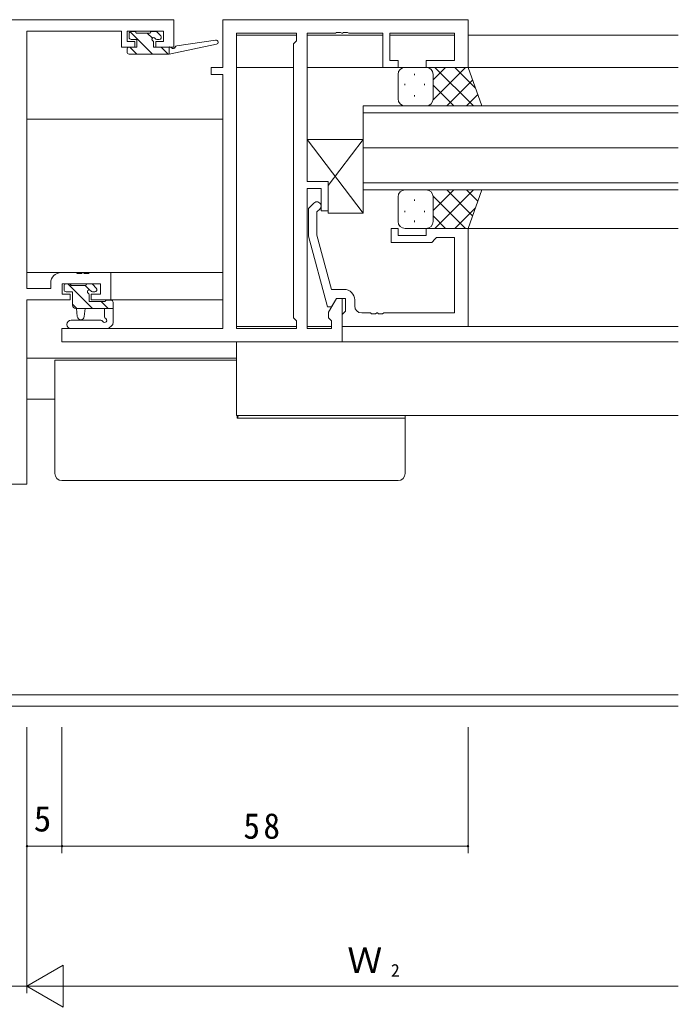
# Model space of a CAD drawing. Units: millimetres on the paper. Extents: x -420 to 373, y -297 to 267.
# Drawn here: x 136.3 to 230.3, y -18.7 to 122.3 of the extents above; entities that cross this region are included whole.
import ezdxf
from ezdxf.enums import TextEntityAlignment as Align

# ---------------------------------------------------------------- set-up
doc = ezdxf.new("R2010")
doc.units = ezdxf.units.MM
for name, color, linetype, lineweight in [('0-3_YKK_11', 7, 'Continuous', 9), ('0-4_YKK_12', 2, 'Continuous', 9), ('0-5_YKK_13', 4, 'Continuous', 9), ('0-6_YKK_D', 6, 'Continuous', 9)]:
    doc.layers.add(name, color=color, linetype=linetype, lineweight=lineweight)
doc.styles.add('ＭＳ ゴシック', font='')
doc.styles.get('ＭＳ ゴシック').set_extended_font_data('MS Gothic')

msp = doc.modelspace()

# ---------------------------------------------------------------- linework, layer by layer
at = {"layer": '0-3_YKK_11'}
for p, q in [((96.3, 122.317), (158.3, 122.317)), ((158.3, 122.317), (158.3, 118.417)), ((200.3, 122.317), (165.3, 122.317)), ((200.3, 115.517), (200.3, 122.317)), ((150.8, 120.687), (137.3, 120.687)), ((137.3, 120.687), (137.3, 83.947)), ((156.8, 120.687), (151.6, 120.687)), ((156.8, 119.217), (156.8, 120.687)), ((175.8, 120.387), (167.23, 120.387)), ((167.23, 120.387), (167.23, 78.247)), ((167.23, 120.387), (167.23, 78.247)), ((177.3, 99.217), (177.3, 120.387)), ((177.3, 120.387), (181.342, 120.387)), ((188.1, 120.387), (188.1, 115.517)), ((189.1, 116.517), (189.1, 120.387)), ((189.1, 120.387), (198.37, 120.387)), ((198.37, 120.387), (198.37, 116.517)), ((155.7, 119.217), (156.8, 119.217)), ((155.7, 118.417), (155.7, 119.217)), ((175.37, 79.747), (175.37, 118.887)), ((158.3, 118.417), (155.7, 118.417)), ((165.3, 114.517), (165.3, 78.247)), ((188.1, 115.517), (190.3, 115.517)), ((180.3, 99.217), (177.3, 99.217)), ((180.3, 95.017), (180.3, 99.217)), ((177.3, 78.247), (177.3, 98.217)), ((177.3, 98.217), (179.3, 98.217)), ((179.3, 98.217), (179.3, 95.017)), ((178.276, 96.141), (177.5, 95.365)), ((177.5, 95.365), (177.5, 91.42)), ((179.3, 95.017), (180.3, 95.017)), ((200.3, 78.516), (200.3, 92.516)), ((177.5, 91.42), (180.207, 81.317)), ((180.78, 83.816), (178.7, 91.578)), ((189.3, 90.517), (195.1, 90.517)), ((194.3, 91.516), (190.3, 91.516)), ((198.37, 91.216), (198.37, 80.446)), ((145.525, 86.097), (146.075, 86.097)), ((149.3, 86.217), (149.3, 82.317)), ((140.7, 83.947), (140.7, 84.717)), ((137.3, 83.947), (140.7, 83.947)), ((142.33, 84.587), (142.33, 83.117)), ((147.8, 84.587), (142.33, 84.587)), ((147.8, 83.117), (147.8, 84.587)), ((182.6, 83.816), (180.78, 83.816)), ((143.5, 82.317), (137.3, 82.317)), ((137.3, 82.317), (137.3, 56.017)), ((184.1, 81.446), (184.1, 82.316)), ((188.258, 80.446), (188.075, 80.326)), ((198.37, 80.446), (188.258, 80.446)), ((142.3, 78.247), (142.3, 76.317)), ((165.3, 78.247), (142.3, 78.247)), ((180.8, 78.247), (177.3, 78.247)), ((142.3, 76.317), (182.3, 76.317)), ((137.3, 56.017), (117.3, 56.017))]:
    msp.add_line(p, q, dxfattribs=at)
for points in [[(165.3, 122.317), (165.3, 115.517), (163.6, 115.517), (163.6, 114.517), (165.3, 114.517)], [(151.6, 120.687), (151.6, 119.217), (152.7, 119.217), (152.7, 118.417), (150.8, 118.417), (150.8, 120.687)], [(175.37, 118.887), (175.8, 119.317), (175.8, 120.387)], [(181.342, 120.387), (181.525, 120.507), (182.075, 120.507), (182.258, 120.387), (182.342, 120.387), (182.525, 120.507), (183.075, 120.507), (183.258, 120.387), (188.1, 120.387)], [(190.3, 115.517), (190.3, 116.517), (189.1, 116.517)], [(198.37, 116.517), (194.3, 116.517), (194.3, 115.517), (200.3, 115.517)], [(178.7, 91.578), (178.7, 94.868), (179.124, 95.292)], [(190.3, 91.516), (190.3, 92.516), (189.3, 92.516), (189.3, 90.517)], [(200.3, 92.516), (194.3, 92.516), (194.3, 91.516)], [(195.1, 90.517), (195.6, 91.017), (195.8, 91.216), (198.37, 91.216)], [(142.2, 86.217), (144.342, 86.217), (144.525, 86.097), (145.075, 86.097), (145.258, 86.217), (145.342, 86.217), (145.525, 86.097)], [(146.075, 86.097), (146.258, 86.217), (149.3, 86.217)], [(142.33, 83.117), (143.5, 83.117), (143.5, 82.317)], [(149.3, 82.317), (146.5, 82.317), (146.5, 83.117), (147.8, 83.117)], [(180.207, 81.317), (180.807, 81.317), (181.5, 82.516), (182.8, 82.516), (182.8, 80.716), (182.6, 80.516), (182.3, 80.216), (182.3, 78.516), (200.3, 78.516)], [(182.3, 76.317), (182.3, 82.517), (181.5, 82.517), (180.37, 80.56), (180.37, 79.747), (180.8, 79.317), (180.8, 78.247)], [(188.075, 80.326), (187.525, 80.326), (187.342, 80.446), (187.258, 80.446), (187.075, 80.326), (186.525, 80.326), (186.342, 80.446), (185.1, 80.446)], [(167.23, 78.247), (175.8, 78.247), (175.8, 79.317), (175.37, 79.747)]]:
    msp.add_lwpolyline(points, dxfattribs=at)
for centre, radius, start, end in [((178.7, 95.716), 0.6, 314.99998, 135), ((142.2, 84.717), 1.5, 90, 179.99998), ((182.6, 82.316), 1.5, 0, 89.99998), ((185.1, 81.446), 1, 180, 269.99998)]:
    msp.add_arc(centre, radius, start, end, dxfattribs=at)
at = {"layer": '0-4_YKK_12'}
for p, q in [((167.232, 120.117), (175.799, 120.117)), ((177.302, 120.117), (188.099, 120.117)), ((189.102, 120.117), (198.369, 120.117)), ((200.3, 120.117), (230.3, 120.117)), ((167.23, 115.517), (175.37, 115.517)), ((177.3, 115.517), (230.3, 115.517)), ((185.3, 104.016), (185.3, 110.016)), ((185.3, 110.016), (230.3, 110.016)), ((230.3, 109.016), (185.3, 109.016)), ((137.3, 108.117), (165.3, 108.117)), ((185.3, 104.016), (230.3, 104.016)), ((230.3, 104.016), (185.3, 104.016)), ((185.3, 98.016), (185.3, 104.016)), ((185.3, 99.016), (230.3, 99.016)), ((230.3, 98.016), (185.3, 98.016)), ((200, 92.517), (230.3, 92.517)), ((137.3, 86.217), (165.3, 86.217)), ((149, 82.317), (165.3, 82.317)), ((167.232, 78.517), (175.799, 78.517)), ((177.302, 78.517), (180.799, 78.517)), ((182.3, 78.517), (230.3, 78.517)), ((167.23, 76.317), (167.23, 65.817)), ((182, 76.317), (230.3, 76.317)), ((137.3, 74.017), (167.23, 74.017)), ((137.3, 68.138), (141.3, 68.138)), ((167.23, 65.817), (230.3, 65.817)), ((24.3, 25.947), (230.3, 25.947)), ((24.3, 24.317), (230.3, 24.317))]:
    msp.add_line(p, q, dxfattribs=at)
at = {"layer": '0-5_YKK_13'}
for p, q in [((151.9, 119.817), (151.9, 120.317)), ((152.07, 120.587), (155.24, 117.417)), ((152.2, 120.617), (152.7, 120.617)), ((152.9, 120.417), (154.9, 120.417)), ((154.485, 120.417), (155.216, 119.686)), ((155.1, 120.617), (155.7, 120.617)), ((155.912, 120.529), (156.412, 120.029)), ((153, 119.517), (152.2, 119.517)), ((153, 118.417), (153, 119.517)), ((155.4, 119.056), (155.4, 118.417)), ((156.2, 119.517), (155.861, 119.517)), ((157.598, 117.417), (164.359, 118.823)), ((158.712, 118.59), (164.254, 119.414)), ((151.6, 117.717), (151.6, 118.117)), ((151.9, 118.417), (153, 118.417)), ((151.9, 117.417), (157.598, 117.417)), ((151.995, 118.417), (152.995, 117.417)), ((155.4, 118.417), (157.598, 118.417)), ((156.485, 118.417), (157.485, 117.417)), ((157.598, 118.417), (157.685, 118.431)), ((157.598, 117.417), (157.598, 118.417)), ((190.3, 111.016), (190.3, 114.516)), ((191.3, 115.516), (194.3, 115.516)), ((192.663, 114.596), (192.664, 114.396)), ((200.3, 115.516), (194.3, 115.516)), ((195.3, 113.725), (197.092, 115.516)), ((195.3, 110.896), (199.92, 115.516)), ((195.3, 114.516), (195.3, 110.916)), ((195.568, 115.516), (201.068, 110.017)), ((198.397, 115.516), (201.357, 112.556)), ((202.264, 110.017), (200.3, 115.516)), ((191.249, 113.181), (191.249, 112.981)), ((194.079, 113.181), (194.079, 112.981)), ((195.3, 114.116), (195.3, 110.916)), ((195.3, 112.956), (198.24, 110.016)), ((197.249, 110.016), (200.945, 113.712)), ((192.664, 111.566), (192.664, 111.366)), ((200.077, 110.016), (201.689, 111.628)), ((194.3, 110.016), (191.3, 110.016)), ((194.079, 110.016), (202.264, 110.017)), ((177.3, 105.217), (177.3, 99.216)), ((185.3, 94.716), (177.3, 105.217)), ((185.3, 105.217), (177.3, 105.217)), ((185.3, 105.217), (180.3, 98.654)), ((185.3, 94.716), (185.3, 105.217)), ((177.3, 99.216), (180.3, 99.216)), ((180.3, 99.216), (180.3, 94.716)), ((194.3, 98.016), (191.3, 98.016)), ((194.078, 98.016), (202.264, 98.016)), ((195.3, 95.077), (198.24, 98.016)), ((195.568, 92.516), (201.068, 98.016)), ((197.249, 98.016), (200.944, 94.321)), ((200.077, 98.016), (201.689, 96.405)), ((190.3, 97.017), (190.3, 93.516)), ((192.663, 96.466), (192.663, 96.667)), ((195.3, 97.137), (199.92, 92.516)), ((195.3, 93.516), (195.3, 97.116)), ((195.3, 93.917), (195.3, 97.116)), ((180.3, 94.716), (185.3, 94.716)), ((191.249, 94.851), (191.249, 95.051)), ((194.078, 94.851), (194.078, 95.051)), ((198.397, 92.516), (201.357, 95.477)), ((192.663, 93.436), (192.663, 93.636)), ((195.3, 94.308), (197.092, 92.516)), ((191.3, 92.516), (194.3, 92.516)), ((142.6, 83.787), (142.6, 84.287)), ((142.9, 84.587), (143.4, 84.587)), ((143.8, 83.487), (142.9, 83.487)), ((143.169, 84.587), (146.669, 81.087)), ((143.6, 84.387), (145.7, 84.387)), ((143.8, 81.587), (143.8, 83.487)), ((145.614, 84.387), (146.276, 83.725)), ((145.9, 84.587), (146.5, 84.587)), ((147, 83.487), (146.661, 83.487)), ((146.712, 84.499), (147.212, 83.999)), ((147.914, 82.087), (148.914, 81.087)), ((148.7, 82.287), (149.3, 82.287)), ((149.6, 81.987), (149.6, 79.024)), ((143.8, 81.711), (144.424, 81.087)), ((149.6, 81.087), (144.3, 81.087)), ((144.4, 81.087), (144.502, 79.943)), ((145.6, 81.087), (145.498, 79.943)), ((148.4, 79.907), (148.4, 81.087)), ((147.864, 79.417), (143.616, 79.417)), ((148.795, 78.217), (143.616, 78.217)), ((148.985, 78.285), (149.416, 78.637)), ((141.3, 73.717), (142.3, 73.717)), ((141.3, 57.517), (141.3, 73.717)), ((142.3, 73.717), (167.23, 73.717)), ((167.3, 65.817), (167.3, 65.417)), ((167.3, 65.417), (190.3, 65.417)), ((191.3, 65.417), (191.3, 57.517)), ((190.3, 56.517), (142.3, 56.517))]:
    msp.add_line(p, q, dxfattribs=at)
for points in [[(202.264, 98.016), (200.3, 92.516), (194.3, 92.516)], [(146.2, 83.026), (146.2, 82.087), (148.5, 82.087)], [(167.397, 65.417), (167.421, 65.518), (167.445, 65.817)], [(190.3, 65.417), (191.3, 65.417), (191.3, 65.817)]]:
    msp.add_lwpolyline(points, dxfattribs=at)
for centre, radius, start, end in [((152.2, 120.317), 0.3, 90, 180), ((152.7, 120.417), 0.2, 0, 90), ((155.1, 120.417), 0.2, 90, 180), ((155.7, 120.317), 0.3, 44.99998, 90), ((156.2, 119.817), 0.3, 270, 44.99998), ((152.2, 119.817), 0.3, 180, 270), ((155.4, 119.517), 0.25, 33.05573, 236.94426), ((155.1, 119.056), 0.3, 0, 56.94426), ((155.861, 119.817), 0.3, 213.05573, 270), ((158.756, 118.294), 0.3, 98.44934, 158.44934), ((164.298, 119.117), 0.3, 281.7498, 98.44934), ((151.9, 118.117), 0.3, 90, 180), ((151.9, 117.717), 0.3, 180, 270), ((157.733, 118.135), 0.3, 39.19753, 99.19753), ((158.198, 118.514), 0.3, 219.19753, 338.44934), ((191.3, 114.516), 1, 90.00157, 180.00157), ((194.3, 114.516), 1, 0.00157, 90.00157), ((194.3, 114.516), 1, 0.00157, 90.00157), ((191.3, 111.016), 1, 180.00157, 270.00157), ((194.3, 111.016), 1, 270.00157, 0.00157), ((191.3, 97.016), 1, 90, 180), ((194.3, 97.016), 1, 0, 90), ((191.3, 93.516), 1, 180, 270), ((194.3, 93.516), 1, 270, 0), ((194.3, 93.516), 1, 270, 0), ((142.9, 84.287), 0.3, 90, 180), ((142.9, 83.787), 0.3, 180, 270), ((143.4, 84.387), 0.2, 0, 90), ((145.9, 84.387), 0.2, 90, 180), ((146.2, 83.487), 0.25, 33.05573, 236.94426), ((145.9, 83.026), 0.3, 0, 56.94426), ((146.661, 83.787), 0.3, 213.05573, 270), ((146.5, 84.287), 0.3, 44.99998, 90), ((147, 83.787), 0.3, 270, 44.99998), ((148.7, 82.087), 0.2, 89.99998, 180), ((149.3, 81.987), 0.3, 0, 90), ((144.3, 81.587), 0.5, 180, 270), ((143.616, 78.817), 0.6, 90, 270), ((145, 79.987), 0.5, 185.09206, 354.90793), ((147.864, 79.117), 0.3, 26.74368, 90), ((148.4, 79.387), 0.3, 206.74368, 59.99998), ((148.7, 79.907), 0.3, 180, 239.99998), ((149.1, 79.024), 0.5, 309.23453, 0), ((148.795, 78.517), 0.3, 270, 309.23453), ((142.3, 57.517), 1, 180, 270), ((190.3, 57.517), 1, 270, 0)]:
    msp.add_arc(centre, radius, start, end, dxfattribs=at)
at = {"layer": '0-6_YKK_D'}
for p, q in [((137.3, 21.317), (137.3, 3.317)), ((137.3, 21.317), (137.3, -16.683)), ((137.3, 21.317), (137.3, -16.683)), ((142.3, 21.317), (142.3, 3.317)), ((142.3, 21.317), (142.3, 3.317)), ((200.3, 21.317), (200.3, 3.317)), ((142.3, 4.317), (137.3, 4.317)), ((142.3, 4.317), (200.3, 4.317)), ((137.3, -15.683), (142.496, -12.683)), ((142.496, -18.683), (142.496, -12.683)), ((137.3, -15.683), (142.496, -18.683)), ((143.3, -15.683), (230.3, -15.683))]:
    msp.add_line(p, q, dxfattribs=at)
msp.add_lwpolyline([(117.3, -15.683), (137.3, -15.683), (147.692, -15.683)], dxfattribs=at)
for centre, start, end in [((137.3, 4.317), 0, 180), ((137.3, 4.317), 180, 0), ((142.3, 4.317), 0, 180), ((142.3, 4.317), 0, 180), ((142.3, 4.317), 180, 0), ((142.3, 4.317), 180, 0), ((200.3, 4.317), 0, 180), ((200.3, 4.317), 180, 0)]:
    msp.add_arc(centre, 0.106, start, end, dxfattribs=at)

# ---------------------------------------------------------------- texts
at = {"layer": '0-6_YKK_D', "color": 3, "style": 'ＭＳ ゴシック'}
for s, p in [('5', (138.289, 5.317)), ('Ｗ', (183.048, -14.883))]:
    msp.add_text(s, height=3.666, dxfattribs=at).set_placement(p, align=Align.BOTTOM_LEFT)
at = {"layer": '0-6_YKK_D', "color": 4, "style": 'ＭＳ ゴシック'}
msp.add_text('2', height=1.833, dxfattribs=at).set_placement((189.285, -14.883), align=Align.BOTTOM_LEFT)
at = {"layer": '0-6_YKK_D', "color": 3, "insert": (168.206, 5.317), "char_height": 3.666, "attachment_point": 7, "style": 'ＭＳ ゴシック'}
msp.add_mtext('\\T1.21;\\W0.95;58', dxfattribs=at)

doc.saveas('drawing.dxf')
